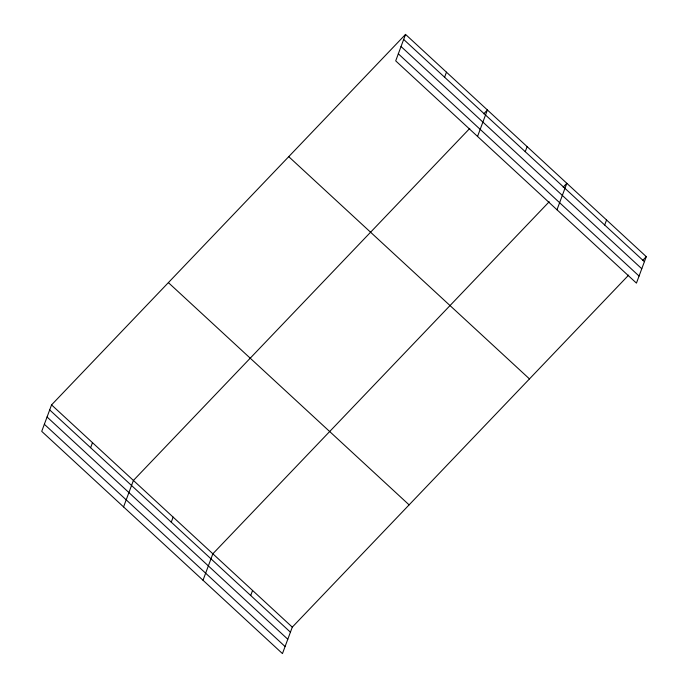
<?xml version="1.0" encoding="UTF-8"?>
<svg xmlns="http://www.w3.org/2000/svg" width="688" height="688" viewBox="0 0 688 688"><rect width="100%" height="100%" fill="white"/><g stroke="black" fill="none" stroke-linecap="round" stroke-linejoin="round"><path stroke-width="1.03" d="M405.542 34.4L395.703 60.871L636.434 283.112L646.281 256.65L405.542 34.4L51.566 404.888L41.719 431.35L282.458 653.6L292.297 627.129L628.651 275.105M90.61 447.707L92.484 442.668M123.573 506.918L133.412 480.448L469.766 128.415M171.26 522.166L173.135 517.118M203.012 580.259L212.859 553.788L549.205 201.756M250.699 595.507L252.573 590.459M444.594 77.228L446.469 72.18M477.549 136.43L487.396 109.968L483.724 113.812M525.245 151.678L527.12 146.639M556.996 209.771L566.835 183.309L563.162 187.153M604.683 225.019L606.558 219.979M642.609 260.494L646.281 256.65M403.667 39.44L644.407 261.689M401.035 46.517L641.775 268.759M398.326 53.802L639.066 276.043M288.728 156.658L529.468 378.907M168.379 282.622L409.111 504.872M51.566 404.888L292.297 627.129M49.691 409.928L290.422 632.177M47.059 416.997L287.79 639.247M44.35 424.281L285.081 646.531"/></g></svg>
